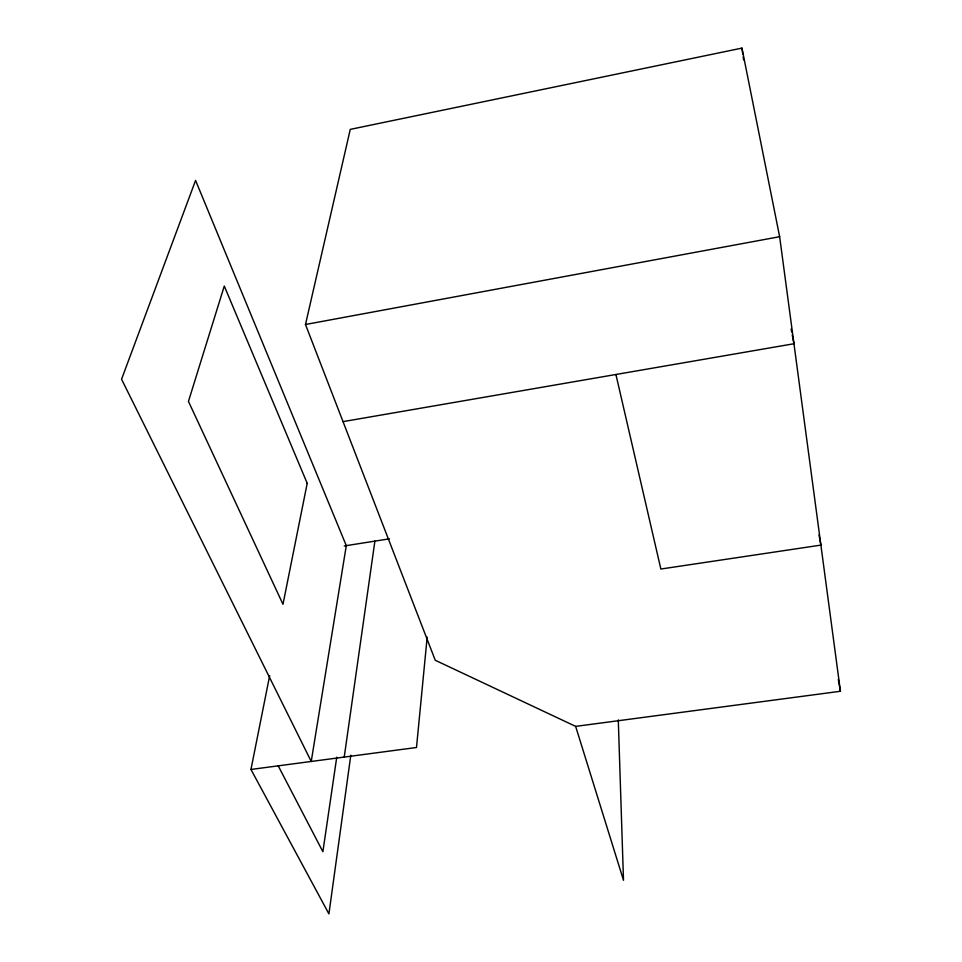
<?xml version="1.0" encoding="UTF-8"?>
<svg xmlns="http://www.w3.org/2000/svg" width="962" height="962" viewBox="0 0 962 962"><rect width="100%" height="100%" fill="white"/><g stroke="black" fill="none" stroke-linecap="round" stroke-linejoin="round"><path stroke-width="1.44" d="M427.176 637.133L416.498 747.498L250.962 769.456L269.685 675.601M350.805 755.242L328.92 913.9L250.962 769.456M344.228 757.082L374.891 541.113M336.748 757.19L322.883 851.731L278.186 765.788M305.483 324.495L350.264 129.377L741.955 48.1L779.641 236.7L840.439 691.269L575.649 726.382L435.245 660.257L305.483 324.495L779.641 236.7M343.025 421.633L793.963 343.735L792.243 334.908M344.252 545.959L389.442 538.828M575.649 726.382L623.496 880.29L618.289 719.925M615.921 374.495L660.858 569.035L820.887 545.117L819.011 534.968M791.113 329.028L791.69 332.01M838.299 679.437L840.439 691.269M741.955 48.1L742.772 53.992M743.181 56.926L743.59 59.872M346.296 545.634L311.231 761.459L121.561 379.244L195.575 180.423L346.296 545.634M307.203 483.321L282.984 604.292L188.444 401.407L224.29 286.051L307.203 483.321"/></g></svg>
